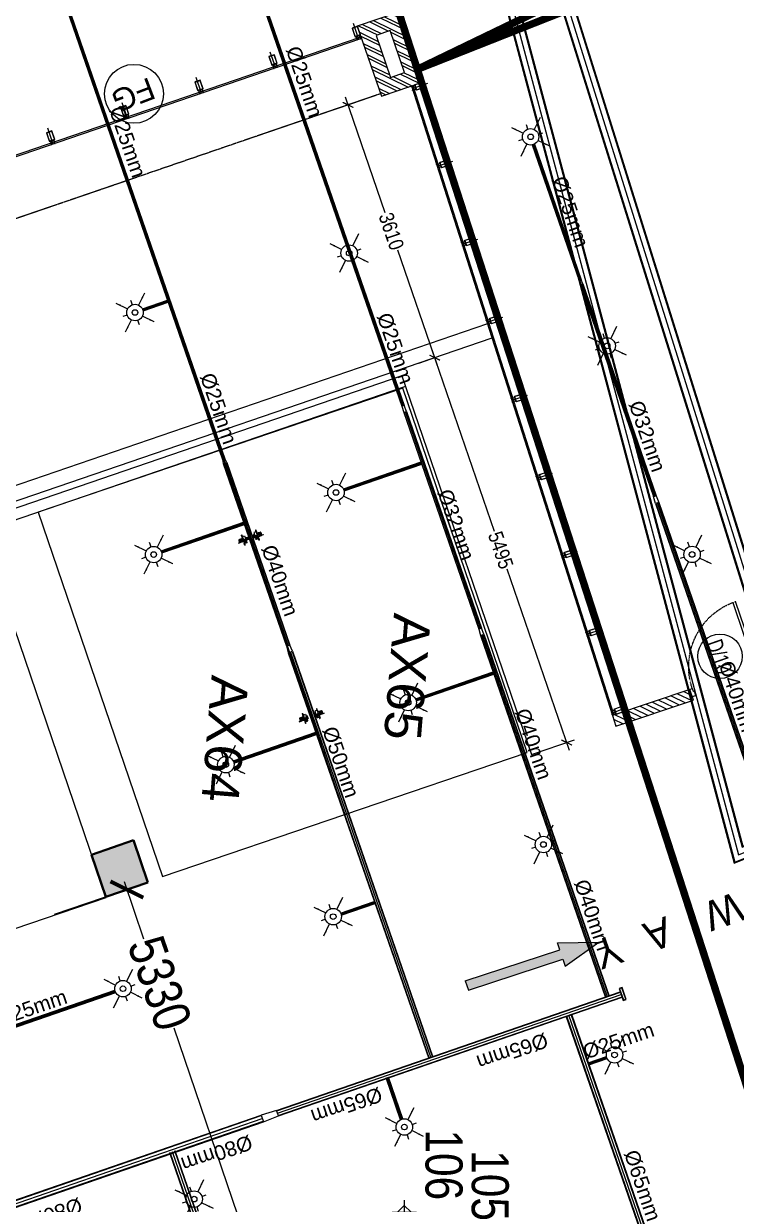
# Model space of a CAD drawing. Header units: inches. Extents: x 257070 to 799932, y -17980 to 269260.
# Drawn here: x 326711 to 336332, y 47336 to 63285 of the extents above; entities that cross this region are included whole.
import ezdxf
from ezdxf.enums import TextEntityAlignment as Align

# ---------------------------------------------------------------- set-up
doc = ezdxf.new("R2010")
doc.units = ezdxf.units.IN
doc.header["$MEASUREMENT"] = 0
doc.header["$PDMODE"] = 99
doc.header["$PDSIZE"] = 100
doc.linetypes.add('CB_B2_AP$0$Str_00-04$0$HIDDEN4', pattern=[2.38125, 1.5875, -0.79375])
doc.linetypes.add('HIDDEN', pattern=[0.375, 0.25, -0.125])
doc.layers.add('0-AES-F-HYDRANT PIPE', color=7, linetype='Continuous', lineweight=15, true_color=0xf57247)
for name, color, linetype in [('0-AES-F-SPRINKLER', 10, 'Continuous'), ('basement-1 r.c.c.$0$DSP_R.C.C.', 1, 'Continuous'), ('basement-1 r.c.c.$0$DSP_R.C.C. HATCH', 253, 'Continuous'), ('C 9$0$DSP_GLAZING', 150, 'Continuous'), ('C 9$0$DSP_MISCELANEOUS', 143, 'Continuous'), ('DSP_DOOR', 8, 'Continuous'), ('DSP_MISCELANEOUS', 252, 'Continuous'), ('DSP_PARKING', 8, 'Continuous'), ('DSP_TREE CO-ORDINATES', 206, 'Continuous'), ('DSP_WALL', 7, 'Continuous'), ('RETAIL', 40, 'Continuous')]:
    doc.layers.add(name, color=color, linetype=linetype)
for name, color, linetype, lineweight in [('0-AES-F-SPRINKLER PIPE', 10, 'Continuous', 15), ('07--DIM-2', 2, 'Continuous', 25), ('08--DOOR REF', 7, 'Continuous', 20), ('08--DOORREF', 7, 'Continuous', 20), ('08--DOORREF-1', 7, 'Continuous', 20), ('E--CONCRETE-4', 4, 'Continuous', 40), ('E--CONCRETE-HID', 9, 'HIDDEN', 18), ('E--CONCRETE-SHADE', 253, 'Continuous', 20), ('F--BRICKWALL HATCH', 252, 'Continuous', 20), ('L--CURTAINWALL', 140, 'Continuous', 20), ('M--TILING-2', 252, 'Continuous', 18), ('TEXT', 7, 'Continuous', 0)]:
    doc.layers.add(name, color=color, linetype=linetype, lineweight=lineweight)
doc.layers.add('A', color=7, linetype='Continuous', true_color=0x469d8b)
doc.layers.add('C', color=7, linetype='Continuous', true_color=0xb5b5b5)
doc.styles.get("Standard").update_dxf_attribs({"font": 'arial.ttf'})
doc.styles.add('TEXT style 175', font='GOTHIC.TTF')
doc.styles.add('TEXT style 200', font='ARIALN.TTF')
doc.styles.add('TEXT style 75', font='ARIALN.TTF')
doc.dimstyles.new('75', dxfattribs={"dimscale": 1.5, "dimtxt": 200, "dimasz": 113, "dimexe": 113, "dimexo": 0, "dimgap": 25, "dimtad": 0, "dimdec": 0, "dimrnd": 5, "dimzin": 0, "dimdsep": 46, "dimtxsty": 'TEXT style 75', "dimblk": 'ARCHTICK', "dimcen": 0.09, "dimdle": 113, "dimclrd": 8, "dimclre": 8, "dimclrt": 256, "dimadec": 0, "dimazin": 0, "dimtfac": 1, "dimtdec": 0, "dimtofl": 0, "dimtmove": 1, "dimatfit": 3, "dimldrblk": 'OPEN90', "dimfxl": 0, "dimtolj": 1, "dimtzin": 0, "dimarcsym": 0})
doc.dimstyles.new('ISO-25', dxfattribs={"dimtxt": 2.5, "dimasz": 2.5, "dimexe": 1.25, "dimexo": 0.625, "dimtad": 1, "dimtxsty": 'Standard', "dimcen": 2.5, "dimadec": 0, "dimazin": 0, "dimtfac": 1, "dimtmove": 0, "dimatfit": 3, "dimfxl": 1, "dimarcsym": 0})

# ---------------------------------------------------------------- blocks, each defined once
blk = doc.blocks.new('axa parking')
at = {"layer": 'RETAIL', "color": 8}
blk.add_lwpolyline([(-98837, 1157627), (-96237, 1157627), (-96237, 1162827), (-98837, 1162827)], close=True, dxfattribs=at)
blk = doc.blocks.new('_ArchTick')
at = {"color": 0, "linetype": 'ByBlock', "const_width": 0.15}
blk.add_lwpolyline([(-0.5, -0.5), (0.5, 0.5)], dxfattribs=at)
blk = doc.blocks.new('*D290')
at = {"layer": '07--DIM-2', "color": 251, "lineweight": -2, "ltscale": 1000, "transparency": 16777216}
for p, q in [((330877, 62114), (331197, 62224)), ((331053, 62294), (331587, 60735)), ((332296, 58666), (331762, 60225)), ((332046, 58700), (332367, 58810))]:
    blk.add_line(p, q, dxfattribs=at)
at = {"layer": 'DEFPOINTS', "color": 0, "ltscale": 1000, "transparency": 16777216}
for p in [(330877, 62114, 0), (332046, 58700, 0), (332260, 58773)]:
    blk.add_point(p, dxfattribs=at)
at = {"layer": '07--DIM-2', "color": 251, "lineweight": -2, "ltscale": 1000, "transparency": 16777216, "xscale": 113, "yscale": 113, "zscale": 113}
for p, rotation in [((331090, 62187), 108.9166308794647), ((332260, 58773), 288.9166308794647)]:
    blk.add_blockref('_ArchTick', p, dxfattribs=dict(at, rotation=rotation))
at = {"layer": '07--DIM-2', "ltscale": 1000, "transparency": 16777216, "insert": (331675, 60480), "char_height": 200, "attachment_point": 5, "rotation": 288.9166, "style": 'TEXT style 75'}
blk.add_mtext('\\A1;3610', dxfattribs=at)
blk = doc.blocks.new('_Open90')
at = {"color": 0, "linetype": 'ByBlock', "lineweight": -2}
for p, q in [((-0.5, 0.5), (0, 0)), ((0, 0), (-1, 0)), ((0, 0), (-0.5, -0.5))]:
    blk.add_line(p, q, dxfattribs=at)
blk = doc.blocks.new('*D291')
at = {"layer": '07--DIM-2', "color": 251, "lineweight": -2, "ltscale": 1000, "transparency": 16777216}
for p, q in [((332223, 58880), (333063, 56429)), ((332046, 58700), (332367, 58810)), ((334078, 53467), (333238, 55917)), ((333568, 53411), (334149, 53610))]:
    blk.add_line(p, q, dxfattribs=at)
at = {"layer": 'DEFPOINTS', "color": 0, "ltscale": 1000, "transparency": 16777216}
for p in [(332046, 58700, 0), (334042, 53574), (333568, 53411, 0)]:
    blk.add_point(p, dxfattribs=at)
at = {"layer": '07--DIM-2', "color": 251, "lineweight": -2, "ltscale": 1000, "transparency": 16777216, "xscale": 113, "yscale": 113, "zscale": 113}
for p, rotation in [((332260, 58773), 108.9166308787794), ((334042, 53574), 288.9166308787794)]:
    blk.add_blockref('_ArchTick', p, dxfattribs=dict(at, rotation=rotation))
at = {"layer": '07--DIM-2', "ltscale": 1000, "transparency": 16777216, "insert": (333151, 56173), "char_height": 200, "attachment_point": 5, "rotation": 288.9166, "style": 'TEXT style 75'}
blk.add_mtext('\\A1;5495', dxfattribs=at)
blk = doc.blocks.new('*D292')
at = {"layer": '07--DIM-2', "color": 251, "lineweight": -2, "ltscale": 1000, "transparency": 16777216}
for p, q in [((328067, 51696), (328331, 50922)), ((327128, 51256), (328211, 51625)), ((329860, 46436), (328741, 49717)), ((328847, 46210), (329930, 46579))]:
    blk.add_line(p, q, dxfattribs=at)
at = {"layer": 'DEFPOINTS', "color": 0, "ltscale": 1000, "transparency": 16777216}
for p in [(328104, 51589), (327128, 51256, 0), (328847, 46210, 0)]:
    blk.add_point(p, dxfattribs=at)
at = {"layer": '07--DIM-2', "color": 251, "lineweight": -2, "ltscale": 1000, "transparency": 16777216, "xscale": 350, "yscale": 350, "zscale": 350}
for p, rotation in [((328104, 51589), 108.8165471139517), ((329823, 46543), 288.8165471139517)]:
    blk.add_blockref('_ArchTick', p, dxfattribs=dict(at, rotation=rotation))
at = {"layer": '07--DIM-2', "ltscale": 1000, "transparency": 16777216, "insert": (328547, 50323), "char_height": 500, "attachment_point": 5, "rotation": 288.8165, "style": 'TEXT style 75'}
blk.add_mtext('\\A1;5330', dxfattribs=at)
blk = doc.blocks.new('C 9$0$GLMUL')
at = {"layer": 'C 9$0$DSP_GLAZING', "color": 253, "ltscale": 3.5}
for points in [[(65515, 39378), (65503, 39378), (65503, 39428), (65500, 39428), (65500, 39378), (65456, 39378), (65456, 39428), (65453, 39428), (65453, 39378), (65440, 39378), (65440, 39253), (65515, 39253)], [(65443, 39256), (65443, 39375), (65512, 39375), (65512, 39256)]]:
    blk.add_lwpolyline(points, close=True, dxfattribs=at)
blk = doc.blocks.new('C 9$0$GRIDG')
at = {"layer": 'C 9$0$DSP_MISCELANEOUS', "color": 8, "ltscale": 3.5}
blk.add_line((39148, 75466), (38926, 75503), dxfattribs=at)
at = {"color": 8, "rotation": 260.4679748069429}
blk.add_blockref('C 9$0$GLMUL', (11108, 146569), dxfattribs=at)
blk = doc.blocks.new('CB_B2_AP$0$Str_00-04$0$Door-914')
at = {"layer": 'DSP_DOOR'}
for p, q in [((422, 914), (422, -16)), ((462, -16), (462, 914)), ((-468, -16), (-503, -16)), ((-503, -116), (-503, -16)), ((-503, -116), (-453, -116)), ((-468, -56), (-468, -16)), ((-468, -56), (-453, -56)), ((-453, -116), (-453, -56)), ((422, -16), (462, -16)), ((462, -56), (447, -56)), ((447, -116), (447, -56)), ((497, -116), (447, -116)), ((462, -56), (462, -16)), ((462, -16), (497, -16)), ((497, -16), (497, -116))]:
    blk.add_line(p, q, dxfattribs=at)
at = {"layer": 'DSP_DOOR', "linetype": 'CB_B2_AP$0$Str_00-04$0$HIDDEN4', "ltscale": 0.05, "extrusion": (0, 0, -1)}
blk.add_ellipse((462, -16), major_axis=(-658, 658), ratio=1, start_param=-0.785398, end_param=0.785398, dxfattribs=at)
blk = doc.blocks.new('OPEN-NO')
at = {"layer": '08--DOORREF-1'}
blk.add_circle((0, 0), 300, dxfattribs=at)
at = {"layer": '08--DOORREF', "width": 0.7}
blk.add_attdef('OPEINGNO', text='', height=225, rotation=24.75, dxfattribs=at).set_placement((3, -5), align=Align.MIDDLE)
blk = doc.blocks.new('A$C74B46BF2')
at = {"layer": 'basement-1 r.c.c.$0$DSP_R.C.C. HATCH', "ltscale": 3.5}
h = blk.add_hatch(color=8, dxfattribs=at)
h.dxf.hatch_style = 1
h.paths.add_polyline_path([(10933, 28563), (10333, 28563), (10333, 27963), (10933, 27963)])
at = {"layer": 'F--BRICKWALL HATCH'}
h = blk.add_hatch(dxfattribs=at)
h.set_pattern_fill('ANSI31', color=8, scale=500, style=0)
h.set_pattern_definition([(45, (-880495.806, -1082619.096), (-44.1941738, 44.1941738), [])])
h.paths.add_polyline_path([(11000, 37932), (10850, 37929), (10847, 37329), (10997, 37328)])
h.paths.add_polyline_path([(10992, 36328), (10842, 36329), (10836, 35225), (10986, 35221)])
h = blk.add_hatch(dxfattribs=at)
h.set_pattern_fill('ANSI32', color=8, scale=300, style=0)
h.set_pattern_definition([(45, (-880495.81, -1082619.1), (-79.549513, 79.549513), []), (45, (-880442.77, -1082619.1), (-79.549513, 79.549513), [])])
h.paths.add_polyline_path([(1910, 35588), (1910, 35588), (910, 35588), (910, 34988), (1910, 34988), (1910, 35463), (1910, 35463)])
h.paths.add_polyline_path([(1710, 35388), (1710, 35188), (1110, 35188), (1110, 35388)], flags=16)
at = {"layer": 'basement-1 r.c.c.$0$DSP_R.C.C.', "color": 8, "ltscale": 10}
for p, q in [((10933, 28563), (10333, 28563)), ((10333, 28563), (10333, 27963)), ((10933, 27963), (10933, 28563)), ((10333, 27963), (10933, 27963))]:
    blk.add_line(p, q, dxfattribs=at)
at = {"layer": 'DSP_WALL', "color": 8}
blk.add_line((10836, 35225), (10986, 35221), dxfattribs=at)
at = {"layer": 'DSP_WALL', "color": 8, "elevation": 0}
for points in [[(10992, 36328), (10842, 36329), (10836, 35225), (10986, 35221), (10992, 36328)], [(910, 35588), (910, 34988), (1910, 34988), (1910, 35588)], [(1110, 35388), (1110, 35188), (1710, 35188), (1710, 35388)]]:
    blk.add_lwpolyline(points, close=True, dxfattribs=at)
at = {"layer": 'L--CURTAINWALL', "color": 8}
for p, q in [((1910, 35417), (10836, 35225)), ((1923, 35436), (10837, 35245)), ((1065, 34973), (1065, 28437)), ((1085, 34973), (1085, 28437))]:
    blk.add_line(p, q, dxfattribs=at)
at = {"layer": 'M--TILING-2', "color": 8}
for p, q in [((5574, 34023), (5575, 20023)), ((5574, 34023), (10980, 34023)), ((5724, 34023), (5725, 20023))]:
    blk.add_line(p, q, dxfattribs=at)
at = {"layer": '08--DOOR REF', "color": 8}
ref = blk.add_blockref('OPEN-NO', (10549, 36858), dxfattribs=dict(at, rotation=336.4265419168516))
ref.add_attrib('OPEINGNO', 'D/10', dxfattribs={"layer": '08--DOORREF', "height": 225, "rotation": 0.4265, "width": 0.7}).set_placement((10550, 36852), align=Align.MIDDLE)
at = {"layer": 'C 9$0$DSP_GLAZING', "color": 8}
for p, xscale, rotation in [((82855, 61524), -0.9999999999999998, 80.46797480690044), ((84506, 59730), -1, 79.21675495906688), ((85612, 59706), -1, 79.21675495906688), ((86718, 59682), -1, 79.21675495906688), ((87824, 59658), -1, 79.21675495906688), ((88930, 59635), -1, 79.21675495906688), ((90035, 59611), -1, 79.21675495906688), ((91141, 59588), -1, 79.21675495906688), ((90962, 63543), -0.9999999999999999, 82.03717435847891)]:
    blk.add_blockref('C 9$0$GRIDG', p, dxfattribs=dict(at, xscale=xscale, rotation=rotation))
at = {"layer": 'C 9$0$DSP_GLAZING', "color": 8, "rotation": 9.50787632044804}
for p in [(-25059, -45945), (-25060, -47132), (-25060, -48190), (-25060, -49248), (-25060, -50306)]:
    blk.add_blockref('C 9$0$GRIDG', p, dxfattribs=at)
at = {"layer": 'DSP_DOOR', "color": 8, "extrusion": (-7.65123e-15, 3.77089e-17, -1), "xscale": -0.9999999999999983, "zscale": -0.9999999999999983, "rotation": 270.2824002087906}
blk.add_blockref('CB_B2_AP$0$Str_00-04$0$Door-914', (-10829, 36832), dxfattribs=at)
blk = doc.blocks.new('*U390')
at = {"layer": 'DSP_TREE CO-ORDINATES', "color": 162}
for p, q in [((0, -329), (0, 329)), ((-329, 0), (329, 0))]:
    blk.add_line(p, q, dxfattribs=at)
at = {"layer": 'DSP_TREE CO-ORDINATES', "color": 162, "ltscale": 3.5}
blk.add_lwpolyline([(-185, 0), (0, 185), (185, 0), (0, -184), (-185, 0)], dxfattribs=at)
at = {"layer": 'DEFPOINTS', "style": 'TEXT style 175'}
blk.add_attdef('CORDINATE', (367, -572), '', height=100, dxfattribs=at)
at = {"layer": 'DSP_TREE CO-ORDINATES', "color": 164, "style": 'TEXT style 200'}
blk.add_attdef('NO.', (-2236, 573), '', height=1000, dxfattribs=at)
blk = doc.blocks.new('*U391')
at = {"layer": 'DSP_TREE CO-ORDINATES', "color": 162}
for p, q in [((0, -329), (0, 329)), ((-329, 0), (329, 0))]:
    blk.add_line(p, q, dxfattribs=at)
at = {"layer": 'DSP_TREE CO-ORDINATES', "color": 162, "ltscale": 3.5}
blk.add_lwpolyline([(-185, 0), (0, 185), (185, 0), (0, -184), (-185, 0)], dxfattribs=at)
at = {"layer": 'DEFPOINTS', "style": 'TEXT style 175'}
blk.add_attdef('CORDINATE', (367, -572), '', height=100, dxfattribs=at)
at = {"layer": 'DSP_TREE CO-ORDINATES', "color": 164, "style": 'TEXT style 200'}
blk.add_attdef('NO.', (-2236, 573), '', height=1000, dxfattribs=at)
blk = doc.blocks.new('basement1_AP$0$AR-DIR-A')
h = blk.add_hatch()
h.set_pattern_fill('ANSI31', color=8)
h.paths.add_polyline_path([(158, -458), (26, -458), (26, -1800), (-74, -1800), (92, -2335), (258, -1800), (158, -1800)])
at = {"layer": 'DSP_MISCELANEOUS', "color": 8}
for p, q in [((158, -458), (26, -458)), ((26, -458), (26, -1800)), ((158, -458), (158, -1800)), ((26, -1800), (-74, -1800)), ((-74, -1800), (92, -2335)), ((258, -1800), (92, -2335)), ((158, -1800), (258, -1800))]:
    blk.add_line(p, q, dxfattribs=at)
blk = doc.blocks.new('A$C3CA070F1')
at = {"layer": '0-AES-F-SPRINKLER'}
h = blk.add_hatch(dxfattribs=at)
h.set_pattern_fill('ANSI31', color=3, scale=0.196883, angle=-34.2335, style=0)
h.set_pattern_definition([(100.766483, (49937.1607, 174049.7081), (1.474466316, 0.280375668), [])])
edge = h.paths.add_edge_path()
edge.add_line((-1, 85), (-1, 84))
edge.add_line((-1, 84), (-6, 84))
edge.add_ellipse((-7, 82), major_axis=(-1.42, -0.27), ratio=1, start_angle=257, end_angle=315)
edge.add_line((-8, 83), (-15, 72))
edge.add_ellipse((-12, 70), major_axis=(-4.25, -0.81), ratio=1, start_angle=-45, end_angle=45)
edge.add_line((-14, 66), (14, 47))
edge.add_line((14, 47), (13, 46))
edge.add_line((13, 46), (-15, 65))
edge.add_ellipse((-12, 70), major_axis=(-5.52, -1.05), ratio=1, start_angle=-45, end_angle=45, ccw=False)
edge.add_line((-16, 73), (-9, 84))
edge.add_ellipse((-7, 82), major_axis=(-2.69, -0.51), ratio=1, start_angle=257, end_angle=315, ccw=False)
edge.add_line((-6, 85), (-1, 85))
h = blk.add_hatch(dxfattribs=at)
h.set_pattern_fill('ANSI31', color=3, scale=0.196883, angle=-124.2335, style=0)
h.set_pattern_definition([(190.766483, (49937.1607, 174049.7081), (-0.280375668, 1.474466316), [])])
edge = h.paths.add_edge_path()
edge.add_line((-1, 54), (7, 48))
edge.add_line((7, 48), (8, 49))
edge.add_line((8, 49), (0, 55))
edge.add_ellipse((-2, 52), major_axis=(-0.69, 3.63), ratio=1, start_angle=315, end_angle=405)
edge.add_line((-6, 54), (-14, 41))
edge.add_ellipse((-11, 39), major_axis=(-0.69, 3.63), ratio=1, start_angle=45, end_angle=135)
edge.add_line((-13, 36), (-9, 33))
edge.add_ellipse((-10, 32), major_axis=(-0.27, 1.42), ratio=1, start_angle=225, end_angle=315, ccw=False)
edge.add_line((-9, 31), (-10, 30))
edge.add_line((-10, 30), (-8, 29))
edge.add_line((-8, 29), (-7, 30))
edge.add_ellipse((-10, 32), major_axis=(-3.3, -0.63), ratio=1, start_angle=135, end_angle=225)
edge.add_line((-8, 35), (-12, 38))
edge.add_ellipse((-11, 39), major_axis=(-1.75, -0.33), ratio=1, start_angle=-45, end_angle=45, ccw=False)
edge.add_line((-13, 40), (-4, 53))
edge.add_ellipse((-2, 52), major_axis=(-1.75, -0.33), ratio=1, start_angle=225, end_angle=315, ccw=False)
at = {"layer": '0-AES-F-SPRINKLER', "color": 3}
for p, q in [((-98, 39), (-97, 43)), ((-98, 38), (-98, 39)), ((-98, 39), (-98, 39)), ((-98, 39), (-98, 39)), ((-98, 37), (-98, 38)), ((-98, 38), (-98, 38)), ((-98, 38), (-98, 38)), ((-98, 38), (-98, 38)), ((-98, 38), (-98, 38)), ((-98, 38), (-98, 38)), ((-98, 38), (-98, 38)), ((-98, 38), (-98, 38)), ((-98, 38), (-98, 38)), ((-98, 38), (-98, 38)), ((-96, 37), (-98, 37)), ((-98, 37), (-98, 37)), ((-98, 37), (-98, 37)), ((-98, 37), (-98, 37)), ((-98, 37), (-98, 37)), ((-98, 37), (-98, 37)), ((-98, 37), (-98, 37)), ((-98, 37), (-98, 37)), ((-98, 37), (-98, 37)), ((-98, 37), (-98, 37)), ((-98, 37), (-98, 37)), ((-98, 37), (-98, 37)), ((-98, 37), (-98, 37)), ((-98, 37), (-98, 37)), ((-98, 37), (-98, 37)), ((-98, 37), (-98, 37)), ((-98, 37), (-98, 37)), ((-97, 37), (-98, 37)), ((-98, 37), (-98, 37)), ((-98, 37), (-98, 37)), ((-98, 37), (-98, 37)), ((-98, 37), (-98, 37)), ((-98, 37), (-98, 37)), ((-98, 37), (-98, 37)), ((-98, 37), (-98, 37)), ((-98, 37), (-98, 37)), ((-98, 37), (-98, 37)), ((-98, 37), (-98, 37)), ((-98, 37), (-98, 37)), ((-98, 37), (-98, 37)), ((-98, 37), (-98, 37)), ((-97, 45), (-79, 71)), ((-96, 40), (-97, 40)), ((-97, 40), (-97, 40)), ((-97, 40), (-97, 40)), ((-97, 40), (-97, 39)), ((-97, 39), (-97, 39)), ((-97, 39), (-97, 39)), ((-97, 39), (-97, 39)), ((-97, 39), (-97, 39)), ((-97, 39), (-97, 39)), ((-97, 39), (-97, 39)), ((-97, 39), (-97, 39)), ((-97, 39), (-97, 38)), ((-97, 38), (-97, 38)), ((-97, 38), (-97, 38)), ((-97, 38), (-97, 38)), ((-97, 38), (-97, 38)), ((-97, 38), (-97, 38)), ((-97, 38), (-97, 38)), ((-97, 38), (-97, 38)), ((-97, 38), (-97, 38)), ((-97, 38), (-97, 38)), ((-97, 38), (-97, 38)), ((-97, 38), (-97, 37)), ((-97, 37), (-97, 37)), ((-97, 37), (-97, 37)), ((-97, 37), (-97, 37)), ((-95, 46), (-96, 42)), ((-96, 42), (-96, 42)), ((-96, 42), (-96, 41)), ((-96, 41), (-96, 41)), ((-96, 41), (-96, 41)), ((-96, 41), (-96, 41)), ((-96, 41), (-96, 41)), ((-96, 41), (-96, 41)), ((-96, 41), (-96, 41)), ((-96, 41), (-96, 41)), ((-96, 41), (-96, 41)), ((-96, 41), (-96, 40)), ((-96, 40), (-96, 40)), ((-96, 40), (-96, 40)), ((-96, 40), (-96, 40)), ((-96, 40), (-96, 40)), ((-95, 37), (-96, 37)), ((-96, 37), (-96, 37)), ((-96, 37), (-96, 37)), ((-96, 37), (-96, 37)), ((-96, 37), (-96, 37)), ((-94, 38), (-95, 38)), ((-95, 38), (-95, 38)), ((-95, 38), (-95, 38)), ((-95, 38), (-95, 38)), ((-95, 38), (-95, 38)), ((-95, 38), (-95, 38)), ((-95, 38), (-95, 38)), ((-95, 38), (-95, 38)), ((-95, 38), (-95, 38)), ((-95, 38), (-95, 37)), ((-95, 37), (-95, 37)), ((-95, 37), (-95, 37)), ((-95, 37), (-95, 37)), ((-95, 37), (-95, 37)), ((-95, 37), (-95, 37)), ((-95, 37), (-95, 37)), ((-95, 37), (-95, 37)), ((-95, 37), (-95, 37)), ((-95, 37), (-95, 37)), ((-95, 37), (-95, 37)), ((-95, 37), (-95, 37)), ((-95, 37), (-95, 37)), ((-95, 37), (-95, 37)), ((-95, 37), (-95, 37)), ((-95, 37), (-95, 37)), ((-95, 37), (-95, 37)), ((-94, 88), (-93, 90)), ((-72, 73), (-94, 88)), ((-94, 43), (-94, 48)), ((-93, 43), (-94, 43)), ((-94, 43), (-94, 43)), ((-94, 43), (-94, 43)), ((-94, 43), (-94, 43)), ((-94, 43), (-94, 43)), ((-94, 43), (-94, 41)), ((-94, 43), (-94, 43)), ((-94, 43), (-94, 43)), ((-94, 43), (-94, 43)), ((-94, 43), (-94, 43)), ((-94, 43), (-94, 43)), ((-94, 43), (-94, 43)), ((-94, 43), (-94, 43)), ((-94, 43), (-94, 43)), ((-94, 43), (-94, 43)), ((-94, 43), (-94, 43)), ((-94, 43), (-94, 43)), ((-94, 41), (-94, 41)), ((-94, 41), (-94, 41)), ((-94, 41), (-94, 41)), ((-94, 41), (-94, 41)), ((-94, 41), (-94, 41)), ((-94, 41), (-94, 41)), ((-94, 41), (-94, 41)), ((-94, 41), (-94, 40)), ((-94, 40), (-94, 40)), ((-94, 40), (-94, 40)), ((-94, 40), (-94, 40)), ((-94, 40), (-94, 40)), ((-94, 40), (-94, 40)), ((-94, 40), (-94, 40)), ((-94, 40), (-94, 40)), ((-94, 40), (-94, 39)), ((-94, 39), (-94, 39)), ((-94, 39), (-94, 39)), ((-94, 39), (-94, 39)), ((-94, 39), (-94, 39)), ((-94, 39), (-94, 39)), ((-94, 39), (-94, 39)), ((-94, 39), (-94, 39)), ((-94, 39), (-94, 38)), ((-93, 90), (-59, 67)), ((-93, 47), (-93, 49)), ((-91, 47), (-93, 43)), ((-93, 46), (-93, 47)), ((-92, 46), (-93, 46)), ((-93, 46), (-93, 46)), ((-93, 46), (-93, 46)), ((-93, 46), (-93, 46)), ((-93, 46), (-93, 46)), ((-93, 46), (-93, 46)), ((-93, 46), (-93, 46)), ((-93, 46), (-93, 46)), ((-93, 46), (-93, 46)), ((-93, 46), (-93, 46)), ((-93, 46), (-93, 46)), ((-93, 46), (-93, 46)), ((-93, 46), (-93, 46)), ((-93, 46), (-93, 46)), ((-93, 46), (-93, 46)), ((-93, 46), (-93, 46)), ((-93, 46), (-93, 46)), ((-93, 46), (-93, 46)), ((-93, 46), (-93, 46)), ((-93, 46), (-93, 46)), ((-91, 42), (-93, 43)), ((-93, 43), (-93, 43)), ((-93, 43), (-93, 43)), ((-93, 43), (-93, 43)), ((-93, 43), (-93, 43)), ((-93, 43), (-93, 43)), ((-93, 43), (-93, 43)), ((-93, 43), (-93, 43)), ((-93, 43), (-93, 43)), ((-93, 43), (-93, 43)), ((-93, 43), (-93, 43)), ((-93, 43), (-93, 43)), ((-93, 43), (-93, 43)), ((-93, 43), (-93, 43)), ((-93, 43), (-93, 43)), ((-93, 43), (-93, 43)), ((-93, 43), (-93, 43)), ((-93, 43), (-93, 43)), ((-93, 43), (-93, 43)), ((-93, 43), (-93, 43)), ((-93, 43), (-93, 43)), ((-93, 43), (-93, 43)), ((-93, 43), (-93, 43)), ((-85, 66), (-92, 55)), ((-90, 50), (-92, 46)), ((-92, 46), (-92, 46)), ((-92, 46), (-92, 46)), ((-92, 46), (-92, 46)), ((-92, 46), (-92, 46)), ((-92, 46), (-92, 46)), ((-90, 47), (-91, 47)), ((-90, 43), (-91, 42)), ((-91, 42), (-91, 42)), ((-91, 42), (-91, 42)), ((-91, 42), (-91, 42)), ((-91, 42), (-91, 42)), ((-91, 42), (-91, 42)), ((-91, 42), (-91, 42)), ((-91, 42), (-91, 42)), ((-91, 42), (-91, 42)), ((-91, 42), (-91, 42)), ((-91, 42), (-91, 42)), ((-91, 42), (-91, 42)), ((-91, 42), (-91, 42)), ((-91, 42), (-91, 42)), ((-91, 42), (-91, 42)), ((-91, 42), (-91, 42)), ((-88, 57), (-90, 49)), ((-89, 54), (-90, 51)), ((-90, 50), (-90, 50)), ((-88, 47), (-90, 43)), ((-90, 47), (-88, 47)), ((-90, 43), (-90, 43)), ((-90, 43), (-90, 43)), ((-90, 43), (-90, 43)), ((-89, 55), (-89, 55)), ((-88, 46), (-88, 47)), ((-87, 59), (-87, 59)), ((-87, 59), (-87, 59)), ((-86, 57), (-87, 49)), ((-87, 49), (-83, 28)), ((-85, 58), (-85, 58)), ((-77, 43), (-85, 49)), ((-83, 28), (-60, 9)), ((-77, 70), (-82, 63)), ((-80, 66), (-82, 67)), ((-45, 31), (-81, -23)), ((-78, 63), (-80, 65)), ((-79, 71), (-77, 70)), ((-71, 26), (-79, 31)), ((-57, 13), (-79, 28)), ((-70, 64), (-78, 63)), ((-78, -29), (-40, 27)), ((-69, 55), (-75, 59)), ((-66, 54), (-74, 42)), ((-74, 42), (-71, 26)), ((-73, 44), (-71, 43)), ((-69, 47), (-72, 43)), ((-71, 43), (-70, 43)), ((-71, 26), (-55, 15)), ((-70, 43), (-66, 49)), ((-66, 50), (-68, 52)), ((-61, 65), (-67, 69)), ((-62, 66), (-67, 65)), ((-50, 57), (-66, 54)), ((-66, 49), (-66, 50)), ((-47, 28), (-63, 40)), ((-59, 67), (-61, 65)), ((-57, 67), (-60, 66)), ((-60, 44), (-42, 32)), ((-50, 57), (-58, 62)), ((-19, 46), (-57, 67)), ((-17, 37), (-55, 63)), ((-29, 42), (-50, 57)), ((-13, 9), (-45, 31)), ((-36, 42), (-44, 30)), ((-43, 33), (-35, 46)), ((-39, -30), (-13, 9)), ((-37, 25), (-28, 38)), ((-35, 41), (-36, 42)), ((-32, 32), (-35, 39)), ((-30, 52), (-16, 73)), ((-29, 20), (-17, 37)), ((-28, 38), (-26, 40)), ((-21, 32), (-28, 37)), ((-23, 16), (-12, 33)), ((-1, 26), (-23, -9)), ((-22, 15), (-12, 31)), ((-9, 32), (-21, 14)), ((2, 24), (-20, -11)), ((-20, -8), (-1, 22)), ((-17, 37), (-19, 46)), ((-19, 13), (-10, 29)), ((-7, 30), (-18, 12)), ((-17, 37), (-17, 37)), ((4, 22), (-17, -13)), ((-17, -10), (1, 20)), ((-16, 73), (-9, 84)), ((-16, 11), (-7, 27)), ((-8, 83), (-15, 72)), ((13, 46), (-15, 65)), ((-4, 28), (-15, 10)), ((-1, 84), (-14, 66)), ((-14, 66), (14, 47)), ((-6, 54), (-14, 41)), ((-12, 33), (-14, 33)), ((-14, -15), (7, 20)), ((-14, -12), (4, 18)), ((-13, 40), (-4, 53)), ((-13, 36), (-9, 33)), ((-13, 9), (-4, 24)), ((-2, 34), (-12, 41)), ((-8, 35), (-12, 38)), ((-12, 31), (-12, 33)), ((-9, 32), (-12, 31)), ((7, 16), (-11, -13)), ((-10, 29), (-9, 32)), ((-9, 31), (-10, 30)), ((-7, 30), (-10, 29)), ((-10, 30), (-8, 29)), ((9, 17), (-10, -14)), ((-9, -13), (9, 13)), ((-8, 29), (-7, 30)), ((8, 49), (-7, 27)), ((-7, 27), (-7, 30)), ((-4, 28), (-7, 27)), ((-6, 85), (-1, 85)), ((-1, 84), (-6, 84)), ((5, 44), (-5, 51)), ((-4, 24), (-4, 28)), ((-1, 26), (-4, 24)), ((-1, 85), (-1, 84)), ((-1, 54), (7, 48)), ((13, 46), (-1, 25)), ((-1, 22), (-1, 26)), ((2, 24), (-1, 22)), ((8, 49), (0, 55)), ((1, 20), (2, 24)), ((4, 22), (1, 20)), ((4, 18), (4, 22)), ((7, 20), (4, 18)), ((7, 48), (8, 49)), ((7, 16), (7, 20)), ((9, 17), (7, 16)), ((9, 15), (9, 17)), ((14, 47), (13, 46)), ((-82, -25), (-80, -30)), ((-80, -30), (-78, -29)), ((-66, -11), (-39, -30)), ((-23, -7), (-23, -9)), ((-23, -9), (-20, -8)), ((-20, -8), (-20, -11)), ((-20, -11), (-17, -10)), ((-17, -10), (-17, -13)), ((-17, -13), (-14, -12)), ((-14, -12), (-14, -15)), ((-14, -15), (-11, -13)), ((-11, -13), (-11, -14)), ((-11, -14), (-11, -14))]:
    blk.add_line(p, q, dxfattribs=at)
for centre, major_axis, start_param, end_param in [((-95, 43), (-0.41, 2.13), 0.784914, 1.034983), ((-95, 43), (-2.74, -0.52), -0.560204, -0.324923), ((-93, 46), (-0.51, 2.68), 0.787914, 1.247507), ((-93, 48), (-1.75, -0.33), -0.775969, -0.160442), ((-91, 54), (-0.29, 1.52), 0.785398, 2.356194), ((-92, 49), (-0.33, 1.74), 0.791774, 1.412986), ((-89, 55), (-0.103, 0.54), 0.916881, 1.969618), ((-93, 51), (-3.09, -0.59), 2.526084, 2.789089), ((-95, 50), (-5.72, -1.09), 2.374727, 2.798549), ((-91, 55), (-0.33, 1.74), 4.197625, 4.773282), ((-84, 57), (-3.79, -0.72), -0.784768, -0.363877), ((-93, 50), (-5.72, -1.09), 2.377207, 2.798549), ((-80, 54), (-1.57, 8.26), 0.010205, 0.785398), ((-84, 56), (-0.35, 1.85), 0.785501, 1.132999), ((-83, 65), (-1.52, -0.29), 3.926991, 5.497787), ((-80, 54), (-5.9, -1.12), 4.155645, 5.497787), ((-80, 54), (-8.26, -1.57), 4.155621, 4.722594), ((-75, 68), (-8.26, -1.57), 1.014052, 3.151797), ((-75, 63), (-2.79, -0.53), -0.113999, 0.093951), ((-75, 68), (-1.12, 5.9), 2.584882, 5.497787), ((-75, 46), (-0.53, 2.79), 2.356194, 3.926991), ((-75, 68), (-1.57, 8.26), 4.722594, 5.497787), ((-70, 53), (-2.79, -0.53), 2.356194, 3.926991), ((-65, 44), (-3.72, -0.71), -0.403281, 1.321745), ((-65, 44), (-0.71, 3.72), 4.96144, 6.686466), ((-65, 37), (-0.56, 2.96), 5.497794, 6.034125), ((-59, 47), (-2.96, -0.56), 0.24906, 0.785391), ((-60, 60), (-2.83, -0.54), 3.926991, 4.712389), ((-33, 40), (-0.45, 2.36), 0.803442, 1.867502), ((-30, 39), (-2.79, -0.53), 2.356194, 3.926991), ((-24, 39), (-0.53, 2.79), 5.497787, 7.068583), ((-12, 70), (-5.52, -1.05), -0.785398, 0.785398), ((-15, 35), (-0.54, 2.83), 0.785398, 3.403392), ((-12, 70), (-4.25, -0.81), -0.785398, 0.785398), ((-11, 39), (-0.69, 3.63), 0.785398, 2.356194), ((-11, 39), (-1.75, -0.33), -0.785398, 0.785398), ((-7, 82), (-2.69, -0.51), 4.485496, 5.497787), ((-10, 32), (-0.27, 1.42), 3.926991, 5.497787), ((-7, 82), (-1.42, -0.27), 4.485496, 5.497787), ((-10, 32), (-3.3, -0.63), 2.356194, 3.926991), ((-2, 52), (-0.69, 3.63), 5.497787, 7.068583), ((-2, 52), (-1.75, -0.33), 3.926991, 5.497787), ((6, 14), (-0.54, 2.83), 3.926991, 4.712389), ((-79, -24), (-0.51, 2.69), 0.785398, 1.797689), ((-11, -11), (-2.83, -0.54), 1.570796, 2.356194)]:
    blk.add_ellipse(centre, major_axis=major_axis, ratio=1, start_param=start_param, end_param=end_param, dxfattribs=at)
at = {"layer": '0-AES-F-SPRINKLER', "color": 3, "extrusion": (0, 0, -1)}
for centre, major_axis, start_param, end_param in [((-86, 47), (-0.53, 2.79), -0.113999, 0.785398), ((-77, 34), (-0.54, 2.83), 3.926991, 4.712389)]:
    blk.add_ellipse(centre, major_axis=major_axis, ratio=1, start_param=start_param, end_param=end_param, dxfattribs=at)
blk = doc.blocks.new('*U603')
at = {"layer": '0-AES-F-SPRINKLER'}
for p, q in [((171672, 56809), (171672, 56871)), ((171562, 56699), (171500, 56699)), ((171783, 56699), (171845, 56699)), ((171672, 56588), (171672, 56526))]:
    blk.add_line(p, q, dxfattribs=at)
for radius in [111, 37.8]:
    blk.add_circle((171672, 56699), radius, dxfattribs=at)
at = {"layer": '0-AES-F-SPRINKLER PIPE'}
for points, override in [([(171468, 56903), (171594, 56777)], {"dimasz": 70, "dimtad": 0, "dimfxl": 13, "dimarcsym": 1}), ([(171877, 56903), (171751, 56777)], {"dimasz": 70, "dimtad": 0, "dimfxl": 13, "dimarcsym": 1}), ([(171468, 56494), (171594, 56620)], {"dimasz": 70, "dimtad": 0, "dimfxl": 13, "dimarcsym": 1}), ([(171877, 56494), (171751, 56620)], {"dimasz": 70, "dimgap": 0.625, "dimtad": 0, "dimfxl": 13, "dimarcsym": 1})]:
    blk.add_leader(points, dimstyle='ISO-25', override=override, dxfattribs=at)

msp = doc.modelspace()

# ---------------------------------------------------------------- hatches: boundary and pattern name
at = {"layer": 'E--CONCRETE-SHADE', "ltscale": 3.5}
h = msp.add_hatch(color=8, dxfattribs=at)
h.dxf.hatch_style = 1
h.paths.add_polyline_path([(328193, 52253.5), (327625.5, 52058.9), (327820, 51491.3), (328387.6, 51685.9)])

# ---------------------------------------------------------------- linework, layer by layer
at = {"color": 8}
msp.add_circle((328199.5, 62336.9, 0), 397.9, dxfattribs=at)
at = {"layer": '0-AES-F-HYDRANT PIPE', "ltscale": 1000, "elevation": 0}
for points in [[(327999.6, 83130.5), (336302.9, 51944.1), (348158, 56692.6), (347766.2, 58912.3)], [(328009.3, 83133.1), (336309.6, 51957.5), (348146.8, 56698.9), (347756.3, 58910.6)], [(328082.1, 83152.1), (336360.5, 52059), (348062, 56746), (347682.2, 58897.5)], [(328154.9, 83171.1), (336411.4, 52160.5), (347977.2, 56793.1), (347608.1, 58884.4)], [(328164.6, 83173.6), (336418.1, 52173.9), (347966, 56799.4), (347598.2, 58882.7)]]:
    msp.add_lwpolyline(points, dxfattribs=at)
at = {"layer": '0-AES-F-SPRINKLER', "color": 7, "const_width": 100, "elevation": 0}
for points in [[(356607.5, 78193.9), (356438.2, 71883.8), (345953.6, 68179.4), (332024.7, 62667.8), (330604.2, 67058.4), (321899.6, 64138.4), (317671.9, 77137.1), (317715.9, 91029.5), (324246.5, 117779.9), (364035.7, 109784.7), (363210.3, 79337.2), (363210.3, 79337.2)], [(332024.7, 62667.8), (332024.7, 62667.8), (336792.7, 47939.3), (340789.2, 37039.3), (340789.2, 37039.3), (338666.9, 32692.4), (333044, 30733.9), (333044, 30733.9), (334157.5, 28784), (337209.3, 23245.1), (343530, 11881.2), (342936.4, 958.3), (361876.6, 525.3), (362280.3, 30665.5), (363047.2, 44628.4), (363210.3, 79337.2), (356607.5, 78193.9), (356438.2, 71883.8), (334567.8, 63896.3)]]:
    msp.add_lwpolyline(points, close=True, dxfattribs=at)
at = {"layer": '0-AES-F-SPRINKLER', "color": 7, "const_width": 100}
msp.add_lwpolyline([(321947.7, 64154.5), (320194.8, 69380), (306624.2, 64255), (277183.8, 53136.7), (275607, 28195.2), (286480.9, 13609.8), (286969.4, 13130.9), (314703.6, 41422), (322260.6, 34233.9), (333044, 30733.9), (338666.9, 32692.4), (340694.2, 37298.5), (338918.2, 41957.2), (336792.7, 47939.3), (330607.7, 67045.1)], close=True, dxfattribs=at)
at = {"layer": '0-AES-F-SPRINKLER PIPE', "ltscale": 1000, "elevation": 0}
for points in [[(328784.5, 82829.1), (332971.6, 66704.1), (337145.5, 53352.9), (348447.3, 57501), (347890.4, 59163.5)], [(328794.2, 82831.7), (332981.2, 66706.9), (337151.9, 53365.9), (348437, 57507.9), (347880.4, 59163.1)], [(328866.8, 82850.5), (333053.3, 66727.5), (337200, 53463.5), (348360, 57559.5), (347805.4, 59160.3)], [(328939.4, 82869.4), (333125.5, 66748.1), (337248.1, 53561.1), (348283, 57611.1), (347730.5, 59157.5)], [(328949.1, 82871.9), (333135.1, 66750.9), (337254.5, 53574.1), (348272.7, 57618), (347720.5, 59157.1)], [(328313.4, 59433.8), (328652.5, 59551)], [(328314.8, 59431.1), (328653.5, 59548.2)], [(328319.5, 59419.5), (328657.6, 59536.3)], [(328322.9, 59407.5), (328661.7, 59524.5)], [(328323.5, 59404.5), (328662.6, 59521.7)], [(331026.6, 57003), (332075.6, 57365.6)], [(331028, 57000.3), (332076.6, 57362.7)], [(331032.7, 56988.7), (332080.7, 57350.9)], [(331036.1, 56976.7), (332084.8, 57339.1)], [(331036.7, 56973.7), (332085.7, 57336.3)], [(328565.5, 56164.5), (329680.8, 56550)], [(328566.9, 56161.8), (329681.8, 56547.1)], [(328571.6, 56150.2), (329685.9, 56535.3)], [(328575, 56138.2), (329689.9, 56523.5)], [(328575.7, 56135.2), (329690.9, 56520.7)], [(329719, 56343.3), (329748.7, 56353.6)], [(329720, 56340.5), (329749.7, 56350.7)], [(329724, 56328.6), (329753.7, 56338.9)], [(329728, 56316.8), (329757.8, 56327.1)], [(329729, 56314), (329758.8, 56324.3)], [(329794.2, 56368.8), (329813.7, 56375.6)], [(329795.2, 56366), (329814.6, 56372.7)], [(329799.3, 56354.2), (329818.7, 56360.9)], [(329803.3, 56342.4), (329822.7, 56349)], [(329804.3, 56339.5), (329823.7, 56346.2)], [(332000.5, 54165.5), (333047.6, 54527.4)], [(332001.8, 54162.8), (333048.6, 54524.6)], [(332006.6, 54151.2), (333052.7, 54512.7)], [(332010, 54139.1), (333056.8, 54500.9)], [(332010.6, 54136.2), (333057.7, 54498.1)], [(329539.4, 53327), (330654.6, 53712.4)], [(329540.7, 53324.3), (330655.6, 53709.6)], [(329545.5, 53312.7), (330659.7, 53697.8)], [(329548.9, 53300.6), (330663.8, 53686)], [(329549.5, 53297.7), (330664.8, 53683.1)], [(330990.1, 51271.3), (331444.7, 51428.4)], [(330991.4, 51268.6), (331445.6, 51425.6)], [(330995.8, 51256.9), (331449.7, 51413.8)], [(330998.9, 51244.7), (331453.8, 51401.9)], [(330999.4, 51241.7), (331454.8, 51399.1)], [(325819.9, 49494.4), (327943.7, 50228.5)], [(325820.9, 49491.6), (327944.3, 50225.5)], [(325825, 49479.8), (327947.8, 50213.5)], [(325829.1, 49467.9), (327952.5, 50201.9)], [(325830, 49465.1), (327953.9, 50199.2)], [(330125.8, 48605), (334764.9, 50208.4)], [(330127.7, 48599.3), (334766.8, 50202.7)], [(330138.3, 48568.6), (334777.4, 50172)], [(330149, 48537.9), (334788.1, 50141.3)], [(330150.9, 48532.2), (334790, 50135.6)], [(334031.5, 49882.5), (336237.7, 43499.3)], [(334037.1, 49884.4), (336243.4, 43501.3)], [(334067.9, 49895), (336274.1, 43511.9)], [(334098.6, 49905.6), (336304.8, 43522.5)], [(334104.2, 49907.6), (336310.5, 43524.5)], [(334332, 49248.7), (334579.2, 49334.1)], [(334333, 49245.8), (334579.8, 49331.1)], [(334337.1, 49234), (334583.2, 49319.1)], [(334341.1, 49222.2), (334587.9, 49307.5)], [(334342.1, 49219.4), (334589.3, 49304.8)], [(331799.9, 48480.1), (331605.1, 49043.8)], [(331802.6, 48481.5), (331607.9, 49044.8)], [(331814.2, 48486.2), (331619.7, 49048.9)], [(331826.3, 48489.6), (331631.6, 49053)], [(331829.2, 48490.2), (331634.4, 49053.9)], [(325171.9, 46902.8), (329916.4, 48542.7)], [(325174.5, 46895.2), (329919.1, 48535.1)], [(325187.6, 46857.4), (329932.1, 48497.3)], [(325200.7, 46819.6), (329945.2, 48459.5)], [(325203.3, 46812), (329947.8, 48451.9)], [(330570.7, 42574.3), (328683.6, 48034)], [(330576.4, 42576.3), (328689.3, 48036)], [(330607.1, 42586.9), (328720, 48046.6)], [(330637.8, 42597.5), (328750.7, 48057.2)], [(330643.5, 42599.4), (328756.4, 48059.2)]]:
    msp.add_lwpolyline(points, dxfattribs=at)
at = {"layer": '0-AES-F-SPRINKLER PIPE', "ltscale": 1000}
for points in [[(329678.3, 64301.5), (331816.1, 58116.3)], [(329681.2, 64302.1), (331819, 58117.3)], [(329693.3, 64305.6), (331830.8, 58121.4)], [(329704.9, 64310.3), (331842.6, 58125.5)], [(329707.6, 64311.7), (331845.4, 58126.5)], [(333575.5, 61647.5), (334208.4, 59816.3)], [(333578.4, 61648.2), (334211.2, 59817.3)], [(333590.5, 61651.6), (334223.1, 59821.4)], [(333602.1, 61656.3), (334234.9, 59825.5)], [(333604.8, 61657.7), (334237.7, 59826.5)], [(334224.3, 59759.5), (335214.1, 56896)], [(334227.2, 59760.5), (335216.9, 56897)], [(334242.3, 59765.7), (335232, 56902.2)], [(334257.4, 59770.9), (335247.2, 56907.4)], [(334260.3, 59771.9), (335250, 56908.4)], [(331841, 58033.6), (332853.3, 55104.8)], [(331843.8, 58034.6), (332856.2, 55105.8)], [(331859, 58039.8), (332871.3, 55111)], [(331874.1, 58045.1), (332886.4, 55116.3)], [(331876.9, 58046), (332889.2, 55117.2)], [(329406.6, 57343.2), (330259.8, 54874.7)], [(329410.4, 57344.5), (330263.6, 54876)], [(329429.3, 57351), (330282.5, 54882.6)], [(329448.2, 57357.6), (330301.4, 54889.1)], [(329452, 57358.9), (330305.2, 54890.4)], [(335241.2, 56802.4), (337229, 51051.1)], [(335244.9, 56803.7), (337232.8, 51052.4)], [(335263.8, 56810.2), (337251.7, 51059)], [(335282.7, 56816.7), (337270.6, 51065.5)], [(335286.5, 56818), (337274.4, 51066.8)], [(332899.5, 55029.3), (334589.8, 50138.9)], [(332918.4, 55035.8), (334608.7, 50145.5)], [(332922.2, 55037.2), (334612.5, 50146.8)], [(332876.8, 55021.5), (334567.1, 50131.1)], [(332880.6, 55022.8), (334570.9, 50132.4)], [(330283.8, 54787), (332178.4, 49305.5)], [(330288.5, 54788.6), (332183.2, 49307.1)], [(330312.2, 54796.8), (332206.8, 49315.3)], [(330335.8, 54804.9), (332230.4, 49323.4)], [(330340.5, 54806.6), (332235.1, 49325.1)]]:
    msp.add_lwpolyline(points, dxfattribs=at)
for points in [[(326865.2, 63657.9), (327184.8, 63768.3, -0.4142136), (327236.3, 63743.3), (329425.9, 57408.2)], [(326866.6, 63655.2), (327185.8, 63765.5, -0.4142136), (327233.5, 63742.3), (329423.1, 57407.3)], [(326871.3, 63643.6), (327189.9, 63753.7, -0.4142136), (327221.7, 63738.2), (329411.3, 57403.2)], [(326874.7, 63631.5), (327193.9, 63741.9, -0.4142136), (327209.8, 63734.1), (329399.5, 57399.1)], [(326875.3, 63628.6), (327194.9, 63739, -0.4142136), (327207, 63733.2), (329396.6, 57398.1)]]:
    msp.add_lwpolyline(points, format="xyb", dxfattribs=at)
for points in [[(334237.7, 59826.5), (334208.4, 59816.3), (334224.3, 59759.5), (334260.3, 59771.9)], [(331845.4, 58126.5), (331816.1, 58116.3), (331841, 58033.6), (331876.9, 58046)], [(329425.9, 57408.2), (329396.6, 57398.1), (329406.6, 57343.2), (329452, 57358.9)], [(335286.5, 56818), (335241.2, 56802.4), (335214.1, 56896), (335250, 56908.4)], [(332889.2, 55117.2), (332853.3, 55104.8), (332876.8, 55021.5), (332922.2, 55037.2)], [(330305.2, 54890.4), (330259.8, 54874.7), (330283.8, 54787), (330340.5, 54806.6)], [(334790.4, 50267.2), (334749.4, 50253), (334805.4, 50091), (334846.4, 50105.2)], [(334787, 50260.2), (334756.4, 50249.7), (334808.8, 50098), (334839.5, 50108.6)]]:
    msp.add_lwpolyline(points, close=True, dxfattribs=at)
at = {"layer": '0-AES-F-SPRINKLER PIPE', "ltscale": 1000, "elevation": 0}
msp.add_lwpolyline([(329916.4, 48542.7), (329947.8, 48451.9), (330150.9, 48532.2), (330125.8, 48605)], close=True, dxfattribs=at)
at = {"layer": 'A', "color": 8, "ltscale": 1000, "elevation": 0}
msp.add_lwpolyline([(348856.8, 51071), (340648.2, 48301.2, -0.5269947), (331366.7, 30407.3), (332242.5, 21798.7, 0.5085007), (348856.8, 51071, 2.4611086)], format="xyb", dxfattribs=at)
at = {"layer": 'DSP_PARKING', "color": 8}
for p, q in [((332970.9, 59228.2, 0), (310521.3, 51534.7, 0)), ((333031.7, 59037.6, 0), (310610.6, 51353.9, 0))]:
    msp.add_line(p, q, dxfattribs=at)
at = {"layer": 'DSP_WALL', "color": 8, "ltscale": 3.5}
for centre, radius, start, end in [((329879.4, 42491, 0), 21026.8, 275.96564, 24.82218), ((329879.4, 42491, 0), 20826.8, 276.51506, 24.32853), ((329876.3, 42534.5, 0), 12018.4, 276.0728, 29.28475), ((329876.3, 42534.5, 0), 12218.4, 277.00643, 28.16241)]:
    msp.add_arc(centre, radius, start, end, dxfattribs=at)
at = {"layer": 'E--CONCRETE-4', "color": 8, "ltscale": 10}
for p, q in [((328193, 52253.5, 0), (327625.5, 52058.9, 0)), ((328387.6, 51685.9, 0), (328193, 52253.5, 0)), ((327625.5, 52058.9, 0), (327820, 51491.3, 0)), ((327820, 51491.3, 0), (328387.6, 51685.9, 0))]:
    msp.add_line(p, q, dxfattribs=at)
at = {"layer": 'E--CONCRETE-HID', "color": 8, "elevation": 0}
msp.add_lwpolyline([(331528.4, 62337.4), (309391, 54747.7)], dxfattribs=at)

# ---------------------------------------------------------------- block references
at = {"color": 8, "rotation": 288.9241474647687}
msp.add_blockref('A$C74B46BF2', (297823.3, 52764.2, 0), dxfattribs=at)
at = {"layer": '0-AES-F-SPRINKLER', "color": 7, "rotation": 108.9424593604549}
for p in [(442910.3, -82213.8), (440461.3, -83783.9, 0), (437570.8, -84586.8, 0), (443944.1, -85037.7), (440284, -87017.6, 0), (437822.9, -87856.1, 0), (445090.5, -87854.5), (441257.8, -89855.2, 0), (438796.8, -90693.6, 0), (443083.6, -91772.7, 0), (440246.1, -92746.6, 0), (437408.6, -93720.4, 0), (444044, -94614.8, 0), (441206.5, -95588.7, 0), (438368.9, -96562.5, 0)]:
    msp.add_blockref('*U603', p, dxfattribs=at)
at = {"layer": '0-AES-F-SPRINKLER', "ltscale": 1000, "xscale": -1, "rotation": 164.5822192305417}
for p in [(329724, 56328.6, 0), (330545.4, 53917.9, 0)]:
    msp.add_blockref('A$C3CA070F1', p, dxfattribs=at)
at = {"layer": '0-AES-F-SPRINKLER', "ltscale": 1000, "rotation": 233.0492597880843}
for p in [(329818.7, 56360.9, 0), (330640.1, 53950.2, 0)]:
    msp.add_blockref('A$C3CA070F1', p, dxfattribs=at)
at = {"layer": 'DSP_MISCELANEOUS', "color": 8, "rotation": 108.1330949212051}
msp.add_blockref('basement1_AP$0$AR-DIR-A', (332286.8, 50063.9, 0), dxfattribs=at)
at = {"layer": 'DSP_TREE CO-ORDINATES', "color": 8, "ltscale": 1000, "xscale": 0.4999999999999998, "yscale": 0.4999999999999998, "zscale": 0.4999999999999998, "rotation": 270}
for name, p, values in [('*U391', (331849.2, 47230.7, 0), {'NO.': '106', 'CORDINATE': '331849, 47231'}), ('*U390', (332472.9, 46949.8, 0), {'NO.': '105', 'CORDINATE': '332473, 46950'})]:
    msp.add_blockref(name, p, dxfattribs=at).add_auto_attribs(values)
at = {"layer": 'M--TILING-2', "color": 8}
for p, rotation in [((-135089.2, 1122249.5, 0), 198.8157395320822), ((-137550.3, 1121411, 0), 198.8157395320822), ((-140788.4, 1120283.7, 0), 198.8165471139522)]:
    msp.add_blockref('axa parking', p, dxfattribs=dict(at, rotation=rotation))

# ---------------------------------------------------------------- texts
at = {"layer": '0-AES-F-SPRINKLER PIPE', "color": 7, "linetype": 'Continuous', "lineweight": -3, "ltscale": 0.9, "char_height": 200, "width": 685.774, "attachment_point": 2}
for s, insert, rotation in [('%%C25mm', (330598, 62532.8), 288.82422), ('%%C25mm', (328211.3, 61719.6, 0), 288.82422), ('%%C25mm', (334188.6, 60775), 288.82422), ('%%C25mm', (331826.4, 58931.4), 288.82422), ('%%C25mm', (329439.7, 58118.2, 0), 288.82422), ('%%C32mm', (335226.7, 57744.6), 288.82422), ('%%C32mm', (332646.3, 56548.4), 288.82422), ('%%C40mm', (330267.9, 55795.6, 0), 288.82422), ('%%C40mm', (336440.2, 54230.4), 288.82422), ('%%C40mm', (333689.9, 53587.3), 288.82422), ('%%C50mm', (331089.2, 53342.8, 0), 288.82422), ('%%C40mm', (334488.2, 51277.6), 288.82422), ('%%C25mm', (326783.6, 50086.8, 0), 18.82422), ('%%C65mm', (333340.8, 49307.1, 0), 198.82422), ('%%C25mm', (334707.8, 49643, 0), 18.82422), ('%%C65mm', (331103.6, 48574.6, 0), 198.82422), ('%%C80mm', (329350.8, 47928, 0), 198.82422), ('%%C65mm', (335162.1, 47623.3, 0), 288.82422), ('%%C80mm', (327052.8, 47082.9), 198.82422)]:
    msp.add_mtext(s, dxfattribs=dict(at, insert=insert, rotation=rotation))
at = {"layer": 'C', "color": 8}
for s, height, rotation, p in [('FG', 300, 200.90747, (328407.9, 62565.4, 0)), ('AX65', 500, 265.35069, (331711.2, 55332.6, 0)), ('AX64', 500, 265.35069, (329250.1, 54494, 0))]:
    msp.add_text(s, height=height, rotation=rotation, dxfattribs=at).set_placement(p)
at = {"layer": 'TEXT', "color": 8, "ltscale": 1000, "insert": (349652.1, 55789.4), "char_height": 400, "attachment_point": 1, "rotation": 199.24035, "style": 'TEXT style 175'}
msp.add_mtext_dynamic_manual_height_columns('{\\T2;TWO WAY 6M WIDE DRIVE WAY}', width=23911.084, gutter_width=20, heights=[0], dxfattribs=at)

# ---------------------------------------------------------------- dimensions: what is measured, and where the dimension line sits
at = {"layer": '07--DIM-2', "color": 8, "ltscale": 1000}
dim = msp.add_aligned_dim(p1=(330876.5, 62113.9, 0), p2=(332046.5, 58700, 0), distance=225.5, dimstyle='75', override={"dimscale": 1, "dimclrd": 251, "dimclre": 251}, dxfattribs=at)
dim.commit()
dim.dimension.update_dxf_attribs({"geometry": '*D290', "text_midpoint": (331674.9, 60480.1)})
dim = msp.add_linear_dim(base=(334041.7, 53573.6), p1=(332046.5, 58700, 0), p2=(333568.3, 53411.4, 0), angle=108.91663, dimstyle='75', override={"dimscale": 1, "dimclrd": 251, "dimclre": 251}, dxfattribs=at)
dim.commit()
dim.dimension.update_dxf_attribs({"geometry": '*D291', "text_midpoint": (333150.8, 56173.4)})
dim = msp.add_linear_dim(base=(328103.8, 51588.6, 0), p1=(328847.1, 46210.2, 0), p2=(327127.8, 51256, 0), angle=108.81655, dimstyle='75', override={"dimscale": 1, "dimtxt": 500, "dimasz": 350, "dimclrd": 251, "dimclre": 251}, dxfattribs=at)
dim.commit()
dim.dimension.update_dxf_attribs({"geometry": '*D292', "text_midpoint": (328546.7, 50323.5, 0), "dimtype": 161})

doc.saveas('drawing.dxf')
